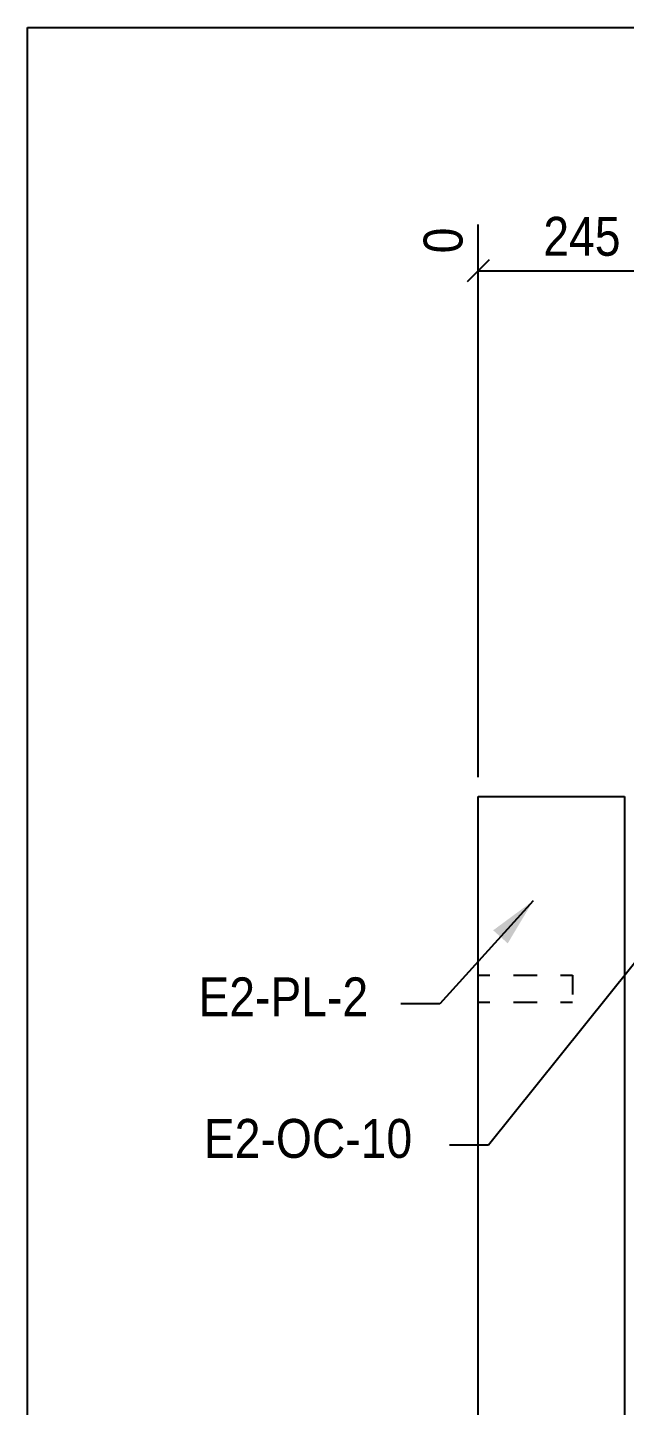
# Model space of a CAD drawing. Header units: millimetres. Extents: x 67 to 383, y 106 to 148.
# Drawn here: x 233.08 to 238.01, y 136.55 to 147.94 of the extents above; entities that cross this region are included whole.
import ezdxf

# ---------------------------------------------------------------- set-up
doc = ezdxf.new("R2010")
doc.units = ezdxf.units.MM
doc.linetypes.add('XKITLINE00', pattern=[0])
doc.styles.add('ARIAL', font='ARIAL.TTF')

msp = doc.modelspace()

# ---------------------------------------------------------------- linework, layer by layer
at = {"color": 5, "linetype": 'XKITLINE00'}
for p, q in [((233.084, 147.943), (299.851, 147.943)), ((233.084, 106.116), (233.084, 147.943))]:
    msp.add_line(p, q, dxfattribs=at)
at = {"linetype": 'XKITLINE00'}
for p, q in [((236.805, 141.749), (236.805, 146.316)), ((236.896, 146.024), (236.714, 145.842)), ((236.805, 145.933), (238.597, 145.933)), ((237.259, 140.726), (236.488, 139.875)), ((238.393, 140.582), (236.89, 138.706)), ((236.805, 140.112), (236.902, 140.112)), ((237.097, 140.112), (237.291, 140.112)), ((237.486, 140.112), (237.583, 140.112)), ((237.583, 140.112), (237.583, 139.951)), ((236.488, 139.875), (236.166, 139.875)), ((236.805, 139.888), (236.902, 139.888)), ((237.097, 139.888), (237.291, 139.888)), ((237.486, 139.888), (237.583, 139.888)), ((236.89, 138.706), (236.568, 138.706))]:
    msp.add_line(p, q, dxfattribs=at)
at = {"color": 2, "linetype": 'XKITLINE00'}
for p, q in [((236.805, 141.588), (238.012, 141.588)), ((236.805, 134.345), (236.805, 141.588)), ((238.012, 141.588), (238.012, 134.275))]:
    msp.add_line(p, q, dxfattribs=at)
at = {"color": 3}
msp.add_point((236.805, 145.933), dxfattribs=at)
at = {"linetype": 'Continuous'}
msp.add_solid([(237.259, 140.726), (237.049, 140.374), (237.259, 140.726), (236.929, 140.482)], dxfattribs=at)

# ---------------------------------------------------------------- texts
at = {"color": 3, "style": 'ARIAL', "width": 0.85}
for s, p in [('245', (237.343, 146.057)), ('E2-PL-2', (234.495, 139.771)), ('E2-OC-10', (234.54, 138.601))]:
    msp.add_text(s, height=0.3218, dxfattribs=at).set_placement(p)
msp.add_text('0', height=0.322, rotation=90.0002, dxfattribs=at).set_placement((236.676, 146.077))

doc.saveas('drawing.dxf')
